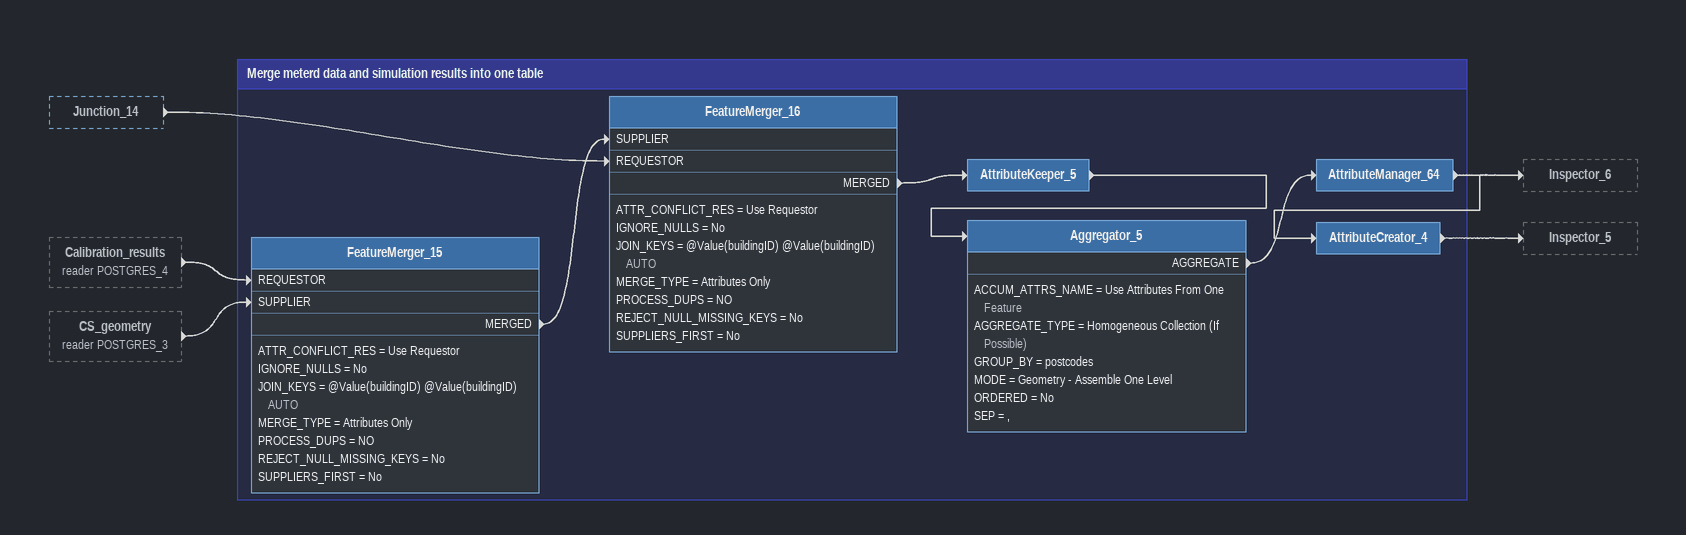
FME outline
Junction_14 [outside]
    -> FeatureMerger_16 [REQUESTOR]
Calibration_results (reader POSTGRES_4) [outside]
    -> FeatureMerger_15 [REQUESTOR]
CS_geometry (reader POSTGRES_3) [outside]
    -> FeatureMerger_15 [SUPPLIER]

Bookmark: Merge meterd data and simulation results into one table
FeatureMerger_15
    ATTR_CONFLICT_RES = Use Requestor
    IGNORE_NULLS = No
    JOIN_KEYS = @Value(buildingID) @Value(buildingID) AUTO
    MERGE_TYPE = Attributes Only
    PROCESS_DUPS = NO
    REJECT_NULL_MISSING_KEYS = No
    SUPPLIERS_FIRST = No
    MERGED -> FeatureMerger_16 [SUPPLIER]
FeatureMerger_16
    ATTR_CONFLICT_RES = Use Requestor
    IGNORE_NULLS = No
    JOIN_KEYS = @Value(buildingID) @Value(buildingID) AUTO
    MERGE_TYPE = Attributes Only
    PROCESS_DUPS = NO
    REJECT_NULL_MISSING_KEYS = No
    SUPPLIERS_FIRST = No
    MERGED -> AttributeKeeper_5
AttributeKeeper_5
    -> Aggregator_5
Aggregator_5
    ACCUM_ATTRS_NAME = Use Attributes From One Feature
    AGGREGATE_TYPE = Homogeneous Collection (If Possible)
    GROUP_BY = postcodes
    MODE = Geometry - Assemble One Level
    ORDERED = No
    SEP = ,
    AGGREGATE -> AttributeManager_64
AttributeManager_64
    -> AttributeCreator_4
    -> Inspector_6
AttributeCreator_4
    -> Inspector_5
